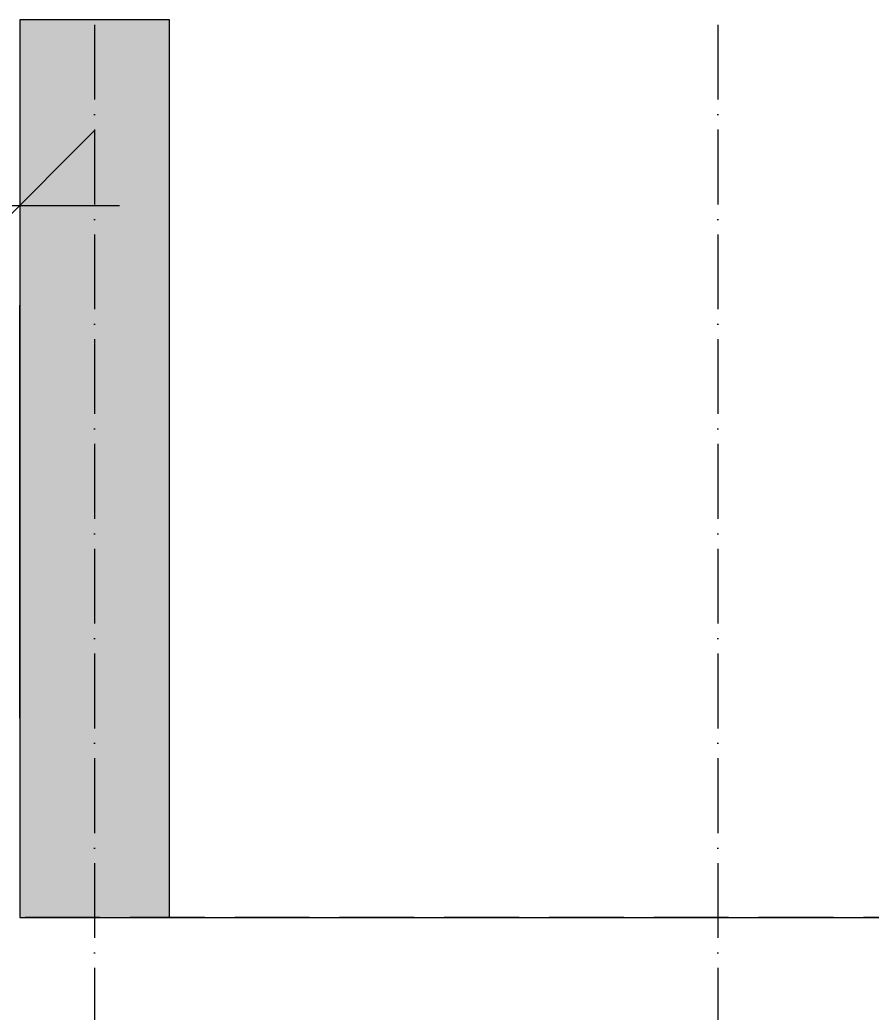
# Model space of a CAD drawing. Header units: millimetres. Extents: x -20215 to 101892, y -17414 to 45470.
# Drawn here: x 23301 to 25008, y -190 to 1800 of the extents above; entities that cross this region are included whole.
import ezdxf

# ---------------------------------------------------------------- set-up
doc = ezdxf.new("R2010")
doc.units = ezdxf.units.MM
doc.linetypes.add('Grid Line', pattern=[4.2, 3, -0.6, 0, -0.6])
for name, color, linetype, lineweight in [('DIM', 1, 'Continuous', 5), ('NET-CAT', 3, 'Continuous', 15), ('NET-THAY', 2, 'Continuous', 9), ('TRUC', 225, 'Continuous', 5), ('X-COT HAM$0$LC.HA', 8, 'Continuous', 9)]:
    doc.layers.add(name, color=color, linetype=linetype, lineweight=lineweight)
doc.styles.add('Arial_1', font='arial_0.ttf', dxfattribs={"height": 400})
doc.styles.add('TA1', font='arial_0.ttf')
doc.dimstyles.new('D_200_KTx2', dxfattribs={"dimtxt": 400, "dimasz": 300, "dimexe": 300, "dimexo": 300, "dimgap": 160, "dimtad": 1, "dimdec": 0, "dimzin": 9, "dimtxsty": 'TA1', "dimblk": 'ARCHTICK', "dimcen": 1, "dimdle": 300, "dimclrd": 256, "dimclre": 256, "dimclrt": 7, "dimadec": 0, "dimazin": 0, "dimtfac": 1, "dimtdec": 0, "dimtix": 1, "dimtmove": 1, "dimatfit": 3, "dimldrblk": 'ARCHTICK', "dimfxl": 0, "dimtolj": 1, "dimtzin": 0, "dimlwd": -1, "dimlwe": -1, "dimarcsym": 0})
doc.dimstyles.new('Diagonal_-_2mm_Arial_1', dxfattribs={"dimscale": 304.8, "dimtxt": 408.10376, "dimasz": 0.984252, "dimexe": 0.656168, "dimexo": 4.593176, "dimgap": 0.098425, "dimtad": 1, "dimdec": 0, "dimzin": 0, "dimdsep": 46, "dimtxsty": 'Arial_1', "dimblk1": 'OBLIQUE', "dimblk2": 'OBLIQUE', "dimsah": 1, "dimcen": 0.09, "dimdle": 0.656168, "dimazin": 0, "dimtfac": 1, "dimtdec": 4, "dimtix": 1, "dimtmove": 2, "dimatfit": 3, "dimfxl": 0, "dimtvp": 1, "dimtolj": 1, "dimtzin": 0, "dimlwd": 9, "dimlwe": 9, "dimarcsym": 0})

# ---------------------------------------------------------------- blocks, each defined once
blk = doc.blocks.new('ALC1807-ASCENT PLAZA-KET CAU_rvt-1-MẶT BẰNG TẦNG 4')
at = {"layer": 'X-COT HAM$0$LC.HA'}
h = blk.add_hatch(color=256, dxfattribs=at)
h.dxf.hatch_style = 1
h.paths.add_polyline_path([(23600.5, 1799.9), (23300.5, 1799.9), (23300.5, -0.1), (23600.5, -0.1)])
at = {"ltscale": 1000, "elevation": 0}
blk.add_lwpolyline([(23600.5, 1799.9), (23300.5, 1799.9), (23300.5, -0.1), (23600.5, -0.1)], close=True, dxfattribs=at)
blk = doc.blocks.new('_Oblique')
at = {"color": 0, "linetype": 'ByBlock', "lineweight": -2}
blk.add_line((-0.5, -0.5), (0.5, 0.5), dxfattribs=at)
blk = doc.blocks.new('DIMBLOCK100-MẶT BẰNG TẦNG 4')
at = {"layer": 'Defpoints', "color": 0, "transparency": 16777216}
for p in [(23300.5, 1799.9, 0), (20300.5, 1640.1), (23300.5, 1428)]:
    blk.add_point(p, dxfattribs=at)
at = {"layer": 'DIM', "color": 0, "lineweight": 9, "transparency": 16777216}
for p, q in [((20100.5, 1428), (23500.5, 1428)), ((20300.5, 240.1), (20300.5, 1228)), ((23300.5, 399.9), (23300.5, 1228))]:
    blk.add_line(p, q, dxfattribs=at)
at = {"layer": 'DIM', "color": 0, "lineweight": 9, "transparency": 16777216, "xscale": 300, "yscale": 300, "zscale": 300, "rotation": 180}
blk.add_blockref('_Oblique', (20300.5, 1428), dxfattribs=at)
at = {"layer": 'DIM', "color": 0, "lineweight": 9, "transparency": 16777216, "xscale": 300, "yscale": 300, "zscale": 300}
blk.add_blockref('_Oblique', (23300.5, 1428), dxfattribs=at)
at = {"layer": 'DIM', "color": 0, "lineweight": 9, "transparency": 16777216, "insert": (21512.6, 2014.7), "char_height": 400, "width": 1476.708, "attachment_point": 1, "line_spacing_factor": 0.941778, "style": 'Arial_1'}
blk.add_mtext('\\A1;3000', dxfattribs=at)
blk = doc.blocks.new('_ARCHTICK')
at = {"color": 0, "linetype": 'ByBlock', "const_width": 0.15}
blk.add_lwpolyline([(-0.5, -0.5), (0.5, 0.5)], dxfattribs=at)
blk = doc.blocks.new('*D387')
at = {"layer": 'Defpoints', "color": 0, "transparency": 16777216}
for p in [(19900.5, -0.1), (23450.5, -0.1), (23450.5, -2000.1)]:
    blk.add_point(p, dxfattribs=at)
at = {"layer": 'DIM', "transparency": 16777216}
for p, q in [((19900.5, -300.1), (19900.5, -2300.1)), ((23450.5, -300.1), (23450.5, -2300.1)), ((19600.5, -2000.1), (23750.5, -2000.1))]:
    blk.add_line(p, q, dxfattribs=at)
at = {"layer": 'DIM', "transparency": 16777216, "xscale": 300, "yscale": 300, "zscale": 300, "rotation": 180}
blk.add_blockref('_ARCHTICK', (19900.5, -2000.1), dxfattribs=at)
at = {"layer": 'DIM', "transparency": 16777216, "xscale": 300, "yscale": 300, "zscale": 300}
blk.add_blockref('_ARCHTICK', (23450.5, -2000.1), dxfattribs=at)
at = {"layer": 'DIM', "color": 7, "transparency": 16777216, "insert": (21675.5, -1635.7), "char_height": 400, "attachment_point": 5, "style": 'TA1'}
blk.add_mtext('\\A1;3550', dxfattribs=at)
blk = doc.blocks.new('*D388')
at = {"layer": 'Defpoints', "color": 0, "transparency": 16777216}
for p in [(23450.5, -0.1), (24700.5, -0.1), (24700.5, -2000.1)]:
    blk.add_point(p, dxfattribs=at)
at = {"layer": 'DIM', "transparency": 16777216}
for p, q in [((23450.5, -300.1), (23450.5, -2300.1)), ((24700.5, -300.1), (24700.5, -2300.1)), ((23450.5, -2000.1), (23150.5, -2000.1)), ((23450.5, -2000.1), (24700.5, -2000.1)), ((24700.5, -2000.1), (25000.5, -2000.1))]:
    blk.add_line(p, q, dxfattribs=at)
at = {"layer": 'DIM', "transparency": 16777216, "xscale": 300, "yscale": 300, "zscale": 300}
blk.add_blockref('_ARCHTICK', (23450.5, -2000.1), dxfattribs=at)
at = {"layer": 'DIM', "transparency": 16777216, "xscale": 300, "yscale": 300, "zscale": 300, "rotation": 180}
blk.add_blockref('_ARCHTICK', (24700.5, -2000.1), dxfattribs=at)
at = {"layer": 'DIM', "color": 7, "transparency": 16777216, "insert": (24075.5, -1635.8), "char_height": 400, "attachment_point": 5, "style": 'TA1'}
blk.add_mtext('\\A1;1250', dxfattribs=at)
blk = doc.blocks.new('*D389')
at = {"layer": 'Defpoints', "color": 0, "transparency": 16777216}
for p in [(24700.5, -0.1), (25950.5, -0.1), (25950.5, -2000.1)]:
    blk.add_point(p, dxfattribs=at)
at = {"layer": 'DIM', "transparency": 16777216}
for p, q in [((24700.5, -300.1), (24700.5, -2300.1)), ((25950.5, -300.1), (25950.5, -2300.1)), ((24700.5, -2000.1), (24400.5, -2000.1)), ((24700.5, -2000.1), (25950.5, -2000.1)), ((25950.5, -2000.1), (26250.5, -2000.1))]:
    blk.add_line(p, q, dxfattribs=at)
at = {"layer": 'DIM', "transparency": 16777216, "xscale": 300, "yscale": 300, "zscale": 300}
blk.add_blockref('_ARCHTICK', (24700.5, -2000.1), dxfattribs=at)
at = {"layer": 'DIM', "transparency": 16777216, "xscale": 300, "yscale": 300, "zscale": 300, "rotation": 180}
blk.add_blockref('_ARCHTICK', (25950.5, -2000.1), dxfattribs=at)
at = {"layer": 'DIM', "color": 7, "transparency": 16777216, "insert": (25325.5, -1635.8), "char_height": 400, "attachment_point": 5, "style": 'TA1'}
blk.add_mtext('\\A1;1250', dxfattribs=at)

msp = doc.modelspace()

# ---------------------------------------------------------------- linework, layer by layer
at = {"layer": 'NET-THAY', "color": 7}
msp.add_line((23600.5, -0.1), (25800.5, -0.1), dxfattribs=at)
at = {"layer": 'TRUC', "linetype": 'Grid Line', "ltscale": 50}
for p, q in [((23450.5, 43599.9), (23450.5, -4500.1)), ((24700.5, 43599.9), (24700.5, -7167.6)), ((43000.5, -0.1), (-12092.4, -0.1))]:
    msp.add_line(p, q, dxfattribs=at)

# ---------------------------------------------------------------- block references
at = {"layer": 'NET-CAT', "lineweight": 5}
msp.add_blockref('ALC1807-ASCENT PLAZA-KET CAU_rvt-1-MẶT BẰNG TẦNG 4', (0, 0), dxfattribs=at)

# ---------------------------------------------------------------- dimensions: what is measured, and where the dimension line sits
at = {"layer": 'DIM', "lineweight": 9}
dim = msp.add_linear_dim(base=(23300.5, 1428), p1=(20300.5, 1640.1), p2=(23300.5, 1799.9, 0), dimstyle='Diagonal_-_2mm_Arial_1', override={"dimpost": '<>', "dimfxl": 3104.117195}, dxfattribs=at)
dim.commit()
dim.dimension.update_dxf_attribs({"geometry": 'DIMBLOCK100-MẶT BẰNG TẦNG 4', "text_midpoint": (22251, 1748), "dimtype": 160})
at = {"layer": 'DIM'}
for base, p1, p2, picture, middle in [((23450.5, -2000.1), (19900.5, -0.1), (23450.5, -0.1), '*D387', (21675.5, -1635.7)), ((24700.5, -2000.1), (23450.5, -0.1), (24700.5, -0.1), '*D388', (24075.5, -1635.8)), ((25950.5, -2000.1), (24700.5, -0.1), (25950.5, -0.1), '*D389', (25325.5, -1635.8))]:
    dim = msp.add_linear_dim(base=base, p1=p1, p2=p2, dimstyle='D_200_KTx2', dxfattribs=at)
    dim.commit()
    dim.dimension.update_dxf_attribs({"geometry": picture, "text_midpoint": middle})

doc.saveas('drawing.dxf')
